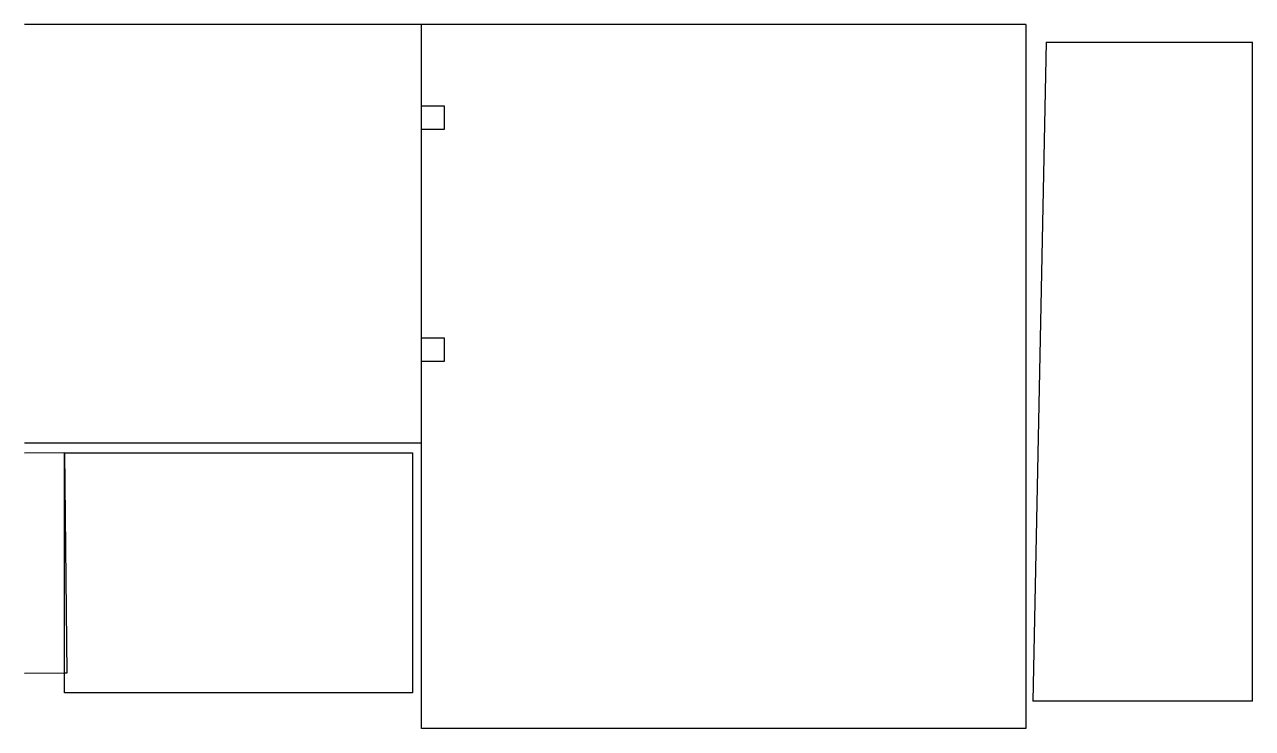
# Model space of a CAD drawing. Header units: inches. Extents: x -200 to 68, y -80 to 73.
import ezdxf

# ---------------------------------------------------------------- set-up
doc = ezdxf.new("R2010")
doc.units = ezdxf.units.IN
doc.header["$MEASUREMENT"] = 0

msp = doc.modelspace()

# ---------------------------------------------------------------- linework, layer by layer
for p, q in [((-113.21, 72.91), (-199.63, 72.91)), ((-113.21, 55.13), (-113.21, 72.91)), ((18.41, 72.91), (-113.21, 72.91)), ((18.41, 72.91), (18.41, -80.43)), ((22.85, 69.05), (19.95, -74.48)), ((22.85, 69.05), (67.76, 69.05)), ((67.76, -74.48), (67.76, 69.05)), ((-108.21, 55.13), (-113.21, 55.13)), ((-113.21, 50.13), (-113.21, 55.13)), ((-108.21, 50.13), (-108.21, 55.13)), ((-113.21, 50.13), (-108.21, 50.13)), ((-113.21, 4.57), (-113.21, 50.13)), ((-108.21, 4.57), (-113.21, 4.57)), ((-113.21, -0.43), (-113.21, 4.57)), ((-108.21, -0.43), (-108.21, 4.57)), ((-113.21, -18.21), (-113.21, -0.43)), ((-113.21, -0.43), (-108.21, -0.43)), ((-199.63, -18.21), (-113.21, -18.21)), ((-113.21, -80.43), (-113.21, -18.21)), ((-190.95, -20.37), (-199.63, -20.46)), ((-190.95, -20.37), (-115.14, -20.37)), ((-190.95, -20.37), (-190.46, -68.37)), ((-190.95, -68.37), (-190.95, -20.37)), ((-115.14, -20.37), (-115.14, -72.68)), ((-190.95, -68.37), (-199.63, -68.46)), ((-190.95, -72.68), (-190.95, -68.37)), ((-190.46, -68.37), (-190.95, -68.37)), ((-115.14, -72.68), (-190.95, -72.68)), ((67.76, -74.48), (19.95, -74.48)), ((18.41, -80.43), (-113.21, -80.43))]:
    msp.add_line(p, q)

doc.saveas('drawing.dxf')
